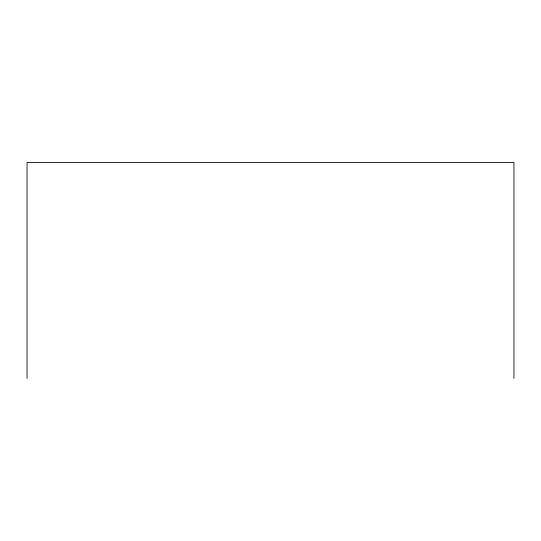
<?xml version="1.0" encoding="UTF-8"?>
<svg xmlns="http://www.w3.org/2000/svg" width="541" height="541" viewBox="0 0 541 541"><rect width="100%" height="100%" fill="white"/><g stroke="black" fill="none" stroke-linecap="round" stroke-linejoin="round"><path stroke-width="0.81" d="M513.95 378.477L513.95 162.523L27.05 162.523L27.05 378.477"/></g></svg>
